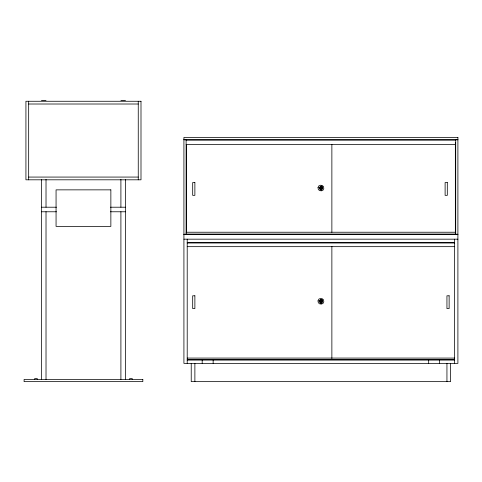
<?xml version="1.0" encoding="UTF-8"?>
<svg xmlns="http://www.w3.org/2000/svg" width="482" height="482" viewBox="0 0 482 482"><rect width="100%" height="100%" fill="white"/><g stroke="black" fill="none" stroke-linecap="round" stroke-linejoin="round"><path stroke-width="0.72" d="M321.994 188.173L321.777 188.697M321.97 301.557L321.777 301.943M41.452 100.358L46.019 100.358M120.904 100.358L125.471 100.358M28.667 104.01L138.256 104.01M183.919 139.629L457.9 139.629M183.919 139.81L186.112 139.81M455.707 139.81L457.9 139.81M186.112 140.178L455.707 140.178M186.112 144.558L455.707 144.558M28.667 177.069L138.256 177.069M41.452 207.212L56.454 207.212M110.468 207.212L125.471 207.212M41.452 211.773L56.454 211.773M110.468 211.773L125.471 211.773M186.112 232.234L455.707 232.234M186.112 234.059L455.707 234.059M183.919 234.24L186.112 234.24M455.707 234.24L457.9 234.24M183.919 234.607L457.9 234.607M183.919 239.174L457.9 239.174M187.209 242.464L454.61 242.464M187.209 243.006L454.61 243.006M187.209 246.663L454.61 246.663M187.209 358.078L454.61 358.078M187.209 359.542L454.61 359.542M187.209 360.09L454.61 360.09M321.193 186.974L321.687 187.257M321.193 300.22L321.687 300.503M321.777 187.365L321.97 187.745M321.777 300.605L321.97 300.991M455.707 139.629L455.707 234.607M455.345 142.365L455.345 233.692M454.61 239.174L454.61 363.38M450.592 363.38L450.592 381.642L191.227 381.642L191.227 363.38M446.941 363.38L446.941 381.642M439.632 360.09L439.632 363.38M428.673 360.09L428.673 363.38M331.869 144.407L331.869 232.33M331.869 246.314L331.869 358.439M213.146 360.09L213.146 363.38M202.187 360.09L202.187 363.38M194.879 363.38L194.879 381.642M187.209 239.174L187.209 363.38M186.48 144.305L186.48 232.746M186.112 139.629L186.112 234.607M138.256 101.268L138.256 179.81M132.231 379.448L132.231 378.539L129.676 378.539L129.676 379.448M125.471 179.346L125.471 379.448M120.904 179.346L120.904 207.182M120.904 211.694L120.904 379.448M46.019 179.346L46.019 207.182M46.019 211.694L46.019 379.448M41.452 179.346L41.452 379.448M37.253 379.448L37.253 378.539L34.692 378.539L34.692 379.448M28.667 101.268L28.667 179.81M318.012 187.649C317.349 191.36 323.488 192.167 323.808 188.414C324.47 184.702 318.337 183.895 318.012 187.649M319.102 187.793C322.603 195.361 324.446 181.389 319.102 187.793M319.464 187.841C322.265 193.897 323.735 182.714 319.464 187.841M318.012 300.895C317.349 304.606 323.488 305.413 323.808 301.66C324.47 297.948 318.337 297.135 318.012 300.895M319.102 301.039C322.603 308.607 324.446 294.629 319.102 301.039M319.464 301.087C322.265 307.142 323.735 295.96 319.464 301.087M140.997 101.268L25.926 101.268L25.926 179.81L140.997 179.81L140.997 101.268M457.9 137.436L183.919 137.436L183.919 363.38L457.9 363.38L457.9 137.436M194.879 182.551L192.686 182.551L192.686 195.337L194.879 195.337L194.879 182.551M447.308 182.551L445.115 182.551L445.115 195.337L447.308 195.337L447.308 182.551M321.09 187.299L320.729 187.299L320.729 188.763L321.09 188.763L321.09 187.299M110.86 189.86L56.063 189.86L56.063 226.389L110.86 226.389L110.86 189.86M194.879 295.797L192.686 295.797L192.686 308.582L194.879 308.582L194.879 295.797M449.134 295.797L446.941 295.797L446.941 308.582L449.134 308.582L449.134 295.797M321.09 300.545L320.729 300.545L320.729 302.003L321.09 302.003L321.09 300.545M142.823 379.448L24.1 379.448L24.1 381.642L142.823 381.642L142.823 379.448"/></g></svg>
